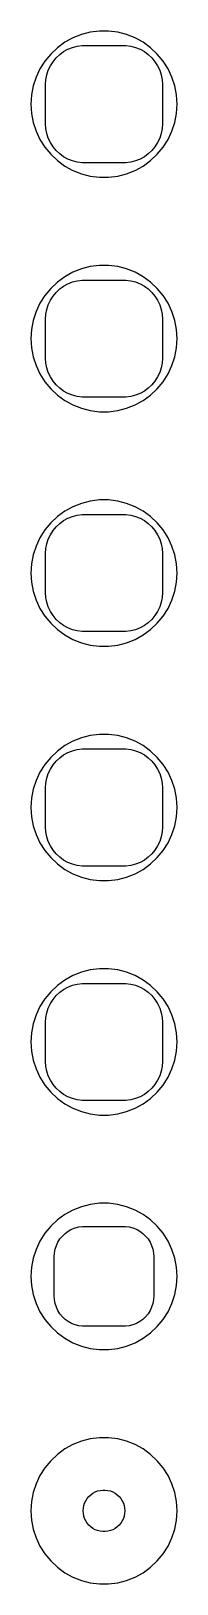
# Model space of a CAD drawing. Header units: metres. Extents: x -8 to 8, y 353 to 703.
# Drawn here: x -7.5 to 7.5, y 352.5 to 511.5 of the extents above; entities that cross this region are included whole.
import ezdxf

# ---------------------------------------------------------------- set-up
doc = ezdxf.new("R2010")
doc.units = ezdxf.units.M

msp = doc.modelspace()

# ---------------------------------------------------------------- linework, layer by layer
for p, q in [((-4.01869, 510.332), (-4.78067, 509.779)), ((-3.19334, 510.786), (-4.01869, 510.332)), ((-2.31763, 511.133), (-3.19334, 510.786)), ((-1.40535, 511.367), (-2.31763, 511.133)), ((-0.470917, 511.485), (-1.40535, 511.367)), ((0.470917, 511.485), (-0.470917, 511.485)), ((1.40535, 511.367), (0.470917, 511.485)), ((2.31763, 511.133), (1.40535, 511.367)), ((3.19334, 510.786), (2.31763, 511.133)), ((4.01869, 510.332), (3.19334, 510.786)), ((4.78067, 509.779), (4.01869, 510.332)), ((-5.46725, 509.134), (-6.06763, 508.408)), ((-4.78067, 509.779), (-5.46725, 509.134)), ((-5.23605, 508.351), (-4.91586, 508.738)), ((-4.91586, 508.738), (-4.54968, 509.082)), ((-4.54968, 509.082), (-4.1433, 509.377)), ((-4.1433, 509.377), (-3.70311, 509.619)), ((-3.70311, 509.619), (-3.23605, 509.804)), ((-3.23605, 509.804), (-2.74951, 509.929)), ((-2.74951, 509.929), (-2.25116, 509.992)), ((-2.25116, 509.992), (2.25116, 509.992)), ((2.25116, 509.992), (2.74951, 509.929)), ((2.74951, 509.929), (3.23605, 509.804)), ((3.23605, 509.804), (3.70311, 509.619)), ((3.70311, 509.619), (4.1433, 509.377)), ((4.1433, 509.377), (4.54968, 509.082)), ((4.54968, 509.082), (4.91586, 508.738)), ((5.46725, 509.134), (4.78067, 509.779)), ((4.91586, 508.738), (5.23605, 508.351)), ((6.06763, 508.408), (5.46725, 509.134)), ((-6.5723, 507.613), (-6.97331, 506.761)), ((-6.06763, 508.408), (-6.5723, 507.613)), ((-5.87433, 506.995), (-5.7191, 507.472)), ((-5.7191, 507.472), (-5.50522, 507.927)), ((-5.50522, 507.927), (-5.23605, 508.351)), ((5.23605, 508.351), (5.50522, 507.927)), ((5.50522, 507.927), (5.7191, 507.472)), ((5.7191, 507.472), (5.87433, 506.995)), ((6.5723, 507.613), (6.06763, 508.408)), ((6.97331, 506.761), (6.5723, 507.613)), ((-7.26436, 505.865), (-7.44086, 504.94)), ((-6.97331, 506.761), (-7.26436, 505.865)), ((-6, 506), (-5.96844, 506.501)), ((-6, 502), (-6, 506)), ((-5.96844, 506.501), (-5.87433, 506.995)), ((5.87433, 506.995), (5.96844, 506.501)), ((5.96844, 506.501), (6, 506)), ((6, 506), (6, 502)), ((7.26436, 505.865), (6.97331, 506.761)), ((7.44086, 504.94), (7.26436, 505.865)), ((-7.44086, 504.94), (-7.5, 504)), ((-7.5, 504), (-7.44086, 503.06)), ((7.5, 504), (7.44086, 504.94)), ((7.44086, 503.06), (7.5, 504)), ((-7.44086, 503.06), (-7.26436, 502.135)), ((7.26436, 502.135), (7.44086, 503.06)), ((-7.26436, 502.135), (-6.97331, 501.239)), ((-6.97331, 501.239), (-6.5723, 500.387)), ((-5.96844, 501.499), (-6, 502)), ((-5.87433, 501.005), (-5.96844, 501.499)), ((-5.7191, 500.528), (-5.87433, 501.005)), ((5.87433, 501.005), (5.7191, 500.528)), ((5.96844, 501.499), (5.87433, 501.005)), ((6, 502), (5.96844, 501.499)), ((6.5723, 500.387), (6.97331, 501.239)), ((6.97331, 501.239), (7.26436, 502.135)), ((-6.5723, 500.387), (-6.06763, 499.592)), ((-6.06763, 499.592), (-5.46725, 498.866)), ((-5.50522, 500.073), (-5.7191, 500.528)), ((-5.23605, 499.649), (-5.50522, 500.073)), ((-4.91586, 499.262), (-5.23605, 499.649)), ((-4.54968, 498.918), (-4.91586, 499.262)), ((4.91586, 499.262), (4.54968, 498.918)), ((5.23605, 499.649), (4.91586, 499.262)), ((5.50522, 500.073), (5.23605, 499.649)), ((5.46725, 498.866), (6.06763, 499.592)), ((5.7191, 500.528), (5.50522, 500.073)), ((6.06763, 499.592), (6.5723, 500.387)), ((-5.46725, 498.866), (-4.78067, 498.221)), ((-4.78067, 498.221), (-4.01869, 497.668)), ((-4.1433, 498.623), (-4.54968, 498.918)), ((-3.70311, 498.381), (-4.1433, 498.623)), ((-4.01869, 497.668), (-3.19334, 497.214)), ((-3.23605, 498.196), (-3.70311, 498.381)), ((-2.74951, 498.071), (-3.23605, 498.196)), ((-2.25116, 498.008), (-2.74951, 498.071)), ((2.25116, 498.008), (-2.25116, 498.008)), ((2.74951, 498.071), (2.25116, 498.008)), ((3.23605, 498.196), (2.74951, 498.071)), ((3.19334, 497.214), (4.01869, 497.668)), ((3.70311, 498.381), (3.23605, 498.196)), ((4.1433, 498.623), (3.70311, 498.381)), ((4.01869, 497.668), (4.78067, 498.221)), ((4.54968, 498.918), (4.1433, 498.623)), ((4.78067, 498.221), (5.46725, 498.866)), ((-3.19334, 497.214), (-2.31763, 496.867)), ((-2.31763, 496.867), (-1.40535, 496.633)), ((-1.40535, 496.633), (-0.470917, 496.515)), ((-0.470917, 496.515), (0.470917, 496.515)), ((0.470917, 496.515), (1.40535, 496.633)), ((1.40535, 496.633), (2.31763, 496.867)), ((2.31763, 496.867), (3.19334, 497.214)), ((-3.19334, 486.786), (-4.01869, 486.332)), ((-2.31763, 487.133), (-3.19334, 486.786)), ((-1.40535, 487.367), (-2.31763, 487.133)), ((-0.470917, 487.485), (-1.40535, 487.367)), ((0.470917, 487.485), (-0.470917, 487.485)), ((1.40535, 487.367), (0.470917, 487.485)), ((2.31763, 487.133), (1.40535, 487.367)), ((3.19334, 486.786), (2.31763, 487.133)), ((4.01869, 486.332), (3.19334, 486.786)), ((-5.46725, 485.134), (-6.06763, 484.408)), ((-4.78067, 485.779), (-5.46725, 485.134)), ((-4.91586, 484.738), (-4.54968, 485.082)), ((-4.01869, 486.332), (-4.78067, 485.779)), ((-4.54968, 485.082), (-4.1433, 485.377)), ((-4.1433, 485.377), (-3.70311, 485.619)), ((-3.70311, 485.619), (-3.23605, 485.804)), ((-3.23605, 485.804), (-2.74951, 485.929)), ((-2.74951, 485.929), (-2.25116, 485.992)), ((-2.25116, 485.992), (2.25116, 485.992)), ((2.25116, 485.992), (2.74951, 485.929)), ((2.74951, 485.929), (3.23605, 485.804)), ((3.23605, 485.804), (3.70311, 485.619)), ((3.70311, 485.619), (4.1433, 485.377)), ((4.78067, 485.779), (4.01869, 486.332)), ((4.1433, 485.377), (4.54968, 485.082)), ((4.54968, 485.082), (4.91586, 484.738)), ((5.46725, 485.134), (4.78067, 485.779)), ((6.06763, 484.408), (5.46725, 485.134)), ((-6.5723, 483.613), (-6.97331, 482.761)), ((-6.06763, 484.408), (-6.5723, 483.613)), ((-5.87433, 482.995), (-5.7191, 483.472)), ((-5.7191, 483.472), (-5.50522, 483.927)), ((-5.50522, 483.927), (-5.23605, 484.351)), ((-5.23605, 484.351), (-4.91586, 484.738)), ((4.91586, 484.738), (5.23605, 484.351)), ((5.23605, 484.351), (5.50522, 483.927)), ((5.50522, 483.927), (5.7191, 483.472)), ((5.7191, 483.472), (5.87433, 482.995)), ((6.5723, 483.613), (6.06763, 484.408)), ((6.97331, 482.761), (6.5723, 483.613)), ((-7.26436, 481.865), (-7.44086, 480.94)), ((-6.97331, 482.761), (-7.26436, 481.865)), ((-6, 482), (-5.96844, 482.501)), ((-6, 478), (-6, 482)), ((-5.96844, 482.501), (-5.87433, 482.995)), ((5.87433, 482.995), (5.96844, 482.501)), ((5.96844, 482.501), (6, 482)), ((6, 482), (6, 478)), ((7.26436, 481.865), (6.97331, 482.761)), ((7.44086, 480.94), (7.26436, 481.865)), ((-7.44086, 480.94), (-7.5, 480)), ((7.5, 480), (7.44086, 480.94)), ((-7.5, 480), (-7.44086, 479.06)), ((-7.44086, 479.06), (-7.26436, 478.135)), ((7.26436, 478.135), (7.44086, 479.06)), ((7.44086, 479.06), (7.5, 480)), ((-7.26436, 478.135), (-6.97331, 477.239)), ((-6.97331, 477.239), (-6.5723, 476.387)), ((-5.96844, 477.499), (-6, 478)), ((-5.87433, 477.005), (-5.96844, 477.499)), ((-5.7191, 476.528), (-5.87433, 477.005)), ((5.87433, 477.005), (5.7191, 476.528)), ((5.96844, 477.499), (5.87433, 477.005)), ((6, 478), (5.96844, 477.499)), ((6.5723, 476.387), (6.97331, 477.239)), ((6.97331, 477.239), (7.26436, 478.135)), ((-6.5723, 476.387), (-6.06763, 475.592)), ((-6.06763, 475.592), (-5.46725, 474.866)), ((-5.50522, 476.073), (-5.7191, 476.528)), ((-5.23605, 475.649), (-5.50522, 476.073)), ((-4.91586, 475.262), (-5.23605, 475.649)), ((5.23605, 475.649), (4.91586, 475.262)), ((5.50522, 476.073), (5.23605, 475.649)), ((5.46725, 474.866), (6.06763, 475.592)), ((5.7191, 476.528), (5.50522, 476.073)), ((6.06763, 475.592), (6.5723, 476.387)), ((-5.46725, 474.866), (-4.78067, 474.221)), ((-4.54968, 474.918), (-4.91586, 475.262)), ((-4.78067, 474.221), (-4.01869, 473.668)), ((-4.1433, 474.623), (-4.54968, 474.918)), ((-3.70311, 474.381), (-4.1433, 474.623)), ((-3.23605, 474.196), (-3.70311, 474.381)), ((-2.74951, 474.071), (-3.23605, 474.196)), ((-2.25116, 474.008), (-2.74951, 474.071)), ((2.25116, 474.008), (-2.25116, 474.008)), ((2.74951, 474.071), (2.25116, 474.008)), ((3.23605, 474.196), (2.74951, 474.071)), ((3.70311, 474.381), (3.23605, 474.196)), ((4.1433, 474.623), (3.70311, 474.381)), ((4.01869, 473.668), (4.78067, 474.221)), ((4.54968, 474.918), (4.1433, 474.623)), ((4.91586, 475.262), (4.54968, 474.918)), ((4.78067, 474.221), (5.46725, 474.866)), ((-4.01869, 473.668), (-3.19334, 473.214)), ((-3.19334, 473.214), (-2.31763, 472.867)), ((-2.31763, 472.867), (-1.40535, 472.633)), ((-1.40535, 472.633), (-0.470917, 472.515)), ((-0.470917, 472.515), (0.470917, 472.515)), ((0.470917, 472.515), (1.40535, 472.633)), ((1.40535, 472.633), (2.31763, 472.867)), ((2.31763, 472.867), (3.19334, 473.214)), ((3.19334, 473.214), (4.01869, 473.668)), ((-3.19334, 462.786), (-4.01869, 462.332)), ((-2.31763, 463.133), (-3.19334, 462.786)), ((-1.40535, 463.367), (-2.31763, 463.133)), ((-0.470917, 463.485), (-1.40535, 463.367)), ((0.470917, 463.485), (-0.470917, 463.485)), ((1.40535, 463.367), (0.470917, 463.485)), ((2.31763, 463.133), (1.40535, 463.367)), ((3.19334, 462.786), (2.31763, 463.133)), ((4.01869, 462.332), (3.19334, 462.786)), ((-5.46725, 461.134), (-6.06763, 460.408)), ((-4.78067, 461.779), (-5.46725, 461.134)), ((-4.91586, 460.738), (-4.54968, 461.082)), ((-4.01869, 462.332), (-4.78067, 461.779)), ((-4.54968, 461.082), (-4.1433, 461.377)), ((-4.1433, 461.377), (-3.70311, 461.619)), ((-3.70311, 461.619), (-3.23605, 461.804)), ((-3.23605, 461.804), (-2.74951, 461.929)), ((-2.74951, 461.929), (-2.25116, 461.992)), ((-2.25116, 461.992), (2.25116, 461.992)), ((2.25116, 461.992), (2.74951, 461.929)), ((2.74951, 461.929), (3.23605, 461.804)), ((3.23605, 461.804), (3.70311, 461.619)), ((3.70311, 461.619), (4.1433, 461.377)), ((4.78067, 461.779), (4.01869, 462.332)), ((4.1433, 461.377), (4.54968, 461.082)), ((4.54968, 461.082), (4.91586, 460.738)), ((5.46725, 461.134), (4.78067, 461.779)), ((6.06763, 460.408), (5.46725, 461.134)), ((-6.5723, 459.613), (-6.97331, 458.761)), ((-6.06763, 460.408), (-6.5723, 459.613)), ((-5.87433, 458.995), (-5.7191, 459.472)), ((-5.7191, 459.472), (-5.50522, 459.927)), ((-5.50522, 459.927), (-5.23605, 460.351)), ((-5.23605, 460.351), (-4.91586, 460.738)), ((4.91586, 460.738), (5.23605, 460.351)), ((5.23605, 460.351), (5.50522, 459.927)), ((5.50522, 459.927), (5.7191, 459.472)), ((5.7191, 459.472), (5.87433, 458.995)), ((6.5723, 459.613), (6.06763, 460.408)), ((6.97331, 458.761), (6.5723, 459.613)), ((-7.26436, 457.865), (-7.44086, 456.94)), ((-6.97331, 458.761), (-7.26436, 457.865)), ((-6, 458), (-5.96844, 458.501)), ((-6, 454), (-6, 458)), ((-5.96844, 458.501), (-5.87433, 458.995)), ((5.87433, 458.995), (5.96844, 458.501)), ((5.96844, 458.501), (6, 458)), ((6, 458), (6, 454)), ((7.26436, 457.865), (6.97331, 458.761)), ((7.44086, 456.94), (7.26436, 457.865)), ((-7.44086, 456.94), (-7.5, 456)), ((7.5, 456), (7.44086, 456.94)), ((-7.5, 456), (-7.44086, 455.06)), ((-7.44086, 455.06), (-7.26436, 454.135)), ((7.26436, 454.135), (7.44086, 455.06)), ((7.44086, 455.06), (7.5, 456)), ((-7.26436, 454.135), (-6.97331, 453.239)), ((-6.97331, 453.239), (-6.5723, 452.387)), ((-5.96844, 453.499), (-6, 454)), ((-5.87433, 453.005), (-5.96844, 453.499)), ((5.96844, 453.499), (5.87433, 453.005)), ((6, 454), (5.96844, 453.499)), ((6.5723, 452.387), (6.97331, 453.239)), ((6.97331, 453.239), (7.26436, 454.135)), ((-6.5723, 452.387), (-6.06763, 451.592)), ((-6.06763, 451.592), (-5.46725, 450.866)), ((-5.7191, 452.528), (-5.87433, 453.005)), ((-5.50522, 452.073), (-5.7191, 452.528)), ((-5.23605, 451.649), (-5.50522, 452.073)), ((-4.91586, 451.262), (-5.23605, 451.649)), ((5.23605, 451.649), (4.91586, 451.262)), ((5.50522, 452.073), (5.23605, 451.649)), ((5.46725, 450.866), (6.06763, 451.592)), ((5.7191, 452.528), (5.50522, 452.073)), ((5.87433, 453.005), (5.7191, 452.528)), ((6.06763, 451.592), (6.5723, 452.387)), ((-5.46725, 450.866), (-4.78067, 450.221)), ((-4.54968, 450.918), (-4.91586, 451.262)), ((-4.78067, 450.221), (-4.01869, 449.668)), ((-4.1433, 450.623), (-4.54968, 450.918)), ((-3.70311, 450.381), (-4.1433, 450.623)), ((-3.23605, 450.196), (-3.70311, 450.381)), ((-2.74951, 450.071), (-3.23605, 450.196)), ((-2.25116, 450.008), (-2.74951, 450.071)), ((2.25116, 450.008), (-2.25116, 450.008)), ((2.74951, 450.071), (2.25116, 450.008)), ((3.23605, 450.196), (2.74951, 450.071)), ((3.70311, 450.381), (3.23605, 450.196)), ((4.1433, 450.623), (3.70311, 450.381)), ((4.01869, 449.668), (4.78067, 450.221)), ((4.54968, 450.918), (4.1433, 450.623)), ((4.91586, 451.262), (4.54968, 450.918)), ((4.78067, 450.221), (5.46725, 450.866)), ((-4.01869, 449.668), (-3.19334, 449.214)), ((-3.19334, 449.214), (-2.31763, 448.867)), ((-2.31763, 448.867), (-1.40535, 448.633)), ((-1.40535, 448.633), (-0.470917, 448.515)), ((-0.470917, 448.515), (0.470917, 448.515)), ((0.470917, 448.515), (1.40535, 448.633)), ((1.40535, 448.633), (2.31763, 448.867)), ((2.31763, 448.867), (3.19334, 449.214)), ((3.19334, 449.214), (4.01869, 449.668)), ((-3.19334, 438.786), (-4.01869, 438.332)), ((-2.31763, 439.133), (-3.19334, 438.786)), ((-1.40535, 439.367), (-2.31763, 439.133)), ((-0.470917, 439.485), (-1.40535, 439.367)), ((0.470917, 439.485), (-0.470917, 439.485)), ((1.40535, 439.367), (0.470917, 439.485)), ((2.31763, 439.133), (1.40535, 439.367)), ((3.19334, 438.786), (2.31763, 439.133)), ((4.01869, 438.332), (3.19334, 438.786)), ((-4.78067, 437.779), (-5.46725, 437.134)), ((-4.01869, 438.332), (-4.78067, 437.779)), ((-4.54968, 437.082), (-4.1433, 437.377)), ((-4.1433, 437.377), (-3.70311, 437.619)), ((-3.70311, 437.619), (-3.23605, 437.804)), ((-3.23605, 437.804), (-2.74951, 437.929)), ((-2.74951, 437.929), (-2.25116, 437.992)), ((-2.25116, 437.992), (2.25116, 437.992)), ((2.25116, 437.992), (2.74951, 437.929)), ((2.74951, 437.929), (3.23605, 437.804)), ((3.23605, 437.804), (3.70311, 437.619)), ((3.70311, 437.619), (4.1433, 437.377)), ((4.78067, 437.779), (4.01869, 438.332)), ((4.1433, 437.377), (4.54968, 437.082)), ((5.46725, 437.134), (4.78067, 437.779)), ((-6.5723, 435.613), (-6.97331, 434.761)), ((-6.06763, 436.408), (-6.5723, 435.613)), ((-5.46725, 437.134), (-6.06763, 436.408)), ((-5.7191, 435.472), (-5.50522, 435.927)), ((-5.50522, 435.927), (-5.23605, 436.351)), ((-5.23605, 436.351), (-4.91586, 436.738)), ((-4.91586, 436.738), (-4.54968, 437.082)), ((4.54968, 437.082), (4.91586, 436.738)), ((4.91586, 436.738), (5.23605, 436.351)), ((5.23605, 436.351), (5.50522, 435.927)), ((6.06763, 436.408), (5.46725, 437.134)), ((5.50522, 435.927), (5.7191, 435.472)), ((6.5723, 435.613), (6.06763, 436.408)), ((6.97331, 434.761), (6.5723, 435.613)), ((-6.97331, 434.761), (-7.26436, 433.865)), ((-6, 434), (-5.96844, 434.501)), ((-6, 430), (-6, 434)), ((-5.96844, 434.501), (-5.87433, 434.995)), ((-5.87433, 434.995), (-5.7191, 435.472)), ((5.7191, 435.472), (5.87433, 434.995)), ((5.87433, 434.995), (5.96844, 434.501)), ((5.96844, 434.501), (6, 434)), ((6, 434), (6, 430)), ((7.26436, 433.865), (6.97331, 434.761)), ((-7.44086, 432.94), (-7.5, 432)), ((-7.26436, 433.865), (-7.44086, 432.94)), ((7.44086, 432.94), (7.26436, 433.865)), ((7.5, 432), (7.44086, 432.94)), ((-7.5, 432), (-7.44086, 431.06)), ((-7.44086, 431.06), (-7.26436, 430.135)), ((7.26436, 430.135), (7.44086, 431.06)), ((7.44086, 431.06), (7.5, 432)), ((-7.26436, 430.135), (-6.97331, 429.239)), ((-6.97331, 429.239), (-6.5723, 428.387)), ((-5.96844, 429.499), (-6, 430)), ((-5.87433, 429.005), (-5.96844, 429.499)), ((5.96844, 429.499), (5.87433, 429.005)), ((6, 430), (5.96844, 429.499)), ((6.5723, 428.387), (6.97331, 429.239)), ((6.97331, 429.239), (7.26436, 430.135)), ((-6.5723, 428.387), (-6.06763, 427.592)), ((-5.7191, 428.528), (-5.87433, 429.005)), ((-5.50522, 428.073), (-5.7191, 428.528)), ((-5.23605, 427.649), (-5.50522, 428.073)), ((-4.91586, 427.262), (-5.23605, 427.649)), ((5.23605, 427.649), (4.91586, 427.262)), ((5.50522, 428.073), (5.23605, 427.649)), ((5.7191, 428.528), (5.50522, 428.073)), ((5.87433, 429.005), (5.7191, 428.528)), ((6.06763, 427.592), (6.5723, 428.387)), ((-6.06763, 427.592), (-5.46725, 426.866)), ((-5.46725, 426.866), (-4.78067, 426.221)), ((-4.54968, 426.918), (-4.91586, 427.262)), ((-4.78067, 426.221), (-4.01869, 425.668)), ((-4.1433, 426.623), (-4.54968, 426.918)), ((-3.70311, 426.381), (-4.1433, 426.623)), ((-3.23605, 426.196), (-3.70311, 426.381)), ((-2.74951, 426.071), (-3.23605, 426.196)), ((-2.25116, 426.008), (-2.74951, 426.071)), ((2.74951, 426.071), (2.25116, 426.008)), ((3.23605, 426.196), (2.74951, 426.071)), ((3.70311, 426.381), (3.23605, 426.196)), ((4.1433, 426.623), (3.70311, 426.381)), ((4.01869, 425.668), (4.78067, 426.221)), ((4.54968, 426.918), (4.1433, 426.623)), ((4.91586, 427.262), (4.54968, 426.918)), ((4.78067, 426.221), (5.46725, 426.866)), ((5.46725, 426.866), (6.06763, 427.592)), ((-4.01869, 425.668), (-3.19334, 425.214)), ((-3.19334, 425.214), (-2.31763, 424.867)), ((-2.31763, 424.867), (-1.40535, 424.633)), ((2.25116, 426.008), (-2.25116, 426.008)), ((-1.40535, 424.633), (-0.470917, 424.515)), ((-0.470917, 424.515), (0.470917, 424.515)), ((0.470917, 424.515), (1.40535, 424.633)), ((1.40535, 424.633), (2.31763, 424.867)), ((2.31763, 424.867), (3.19334, 425.214)), ((3.19334, 425.214), (4.01869, 425.668)), ((-2.31763, 415.133), (-3.19334, 414.786)), ((-1.40535, 415.367), (-2.31763, 415.133)), ((-0.470917, 415.485), (-1.40535, 415.367)), ((0.470917, 415.485), (-0.470917, 415.485)), ((1.40535, 415.367), (0.470917, 415.485)), ((2.31763, 415.133), (1.40535, 415.367)), ((3.19334, 414.786), (2.31763, 415.133)), ((-4.78067, 413.779), (-5.46725, 413.134)), ((-4.01869, 414.332), (-4.78067, 413.779)), ((-4.54968, 413.082), (-4.1433, 413.377)), ((-4.1433, 413.377), (-3.70311, 413.619)), ((-3.19334, 414.786), (-4.01869, 414.332)), ((-3.70311, 413.619), (-3.23605, 413.804)), ((-3.23605, 413.804), (-2.74951, 413.929)), ((-2.74951, 413.929), (-2.25116, 413.992)), ((-2.25116, 413.992), (2.25116, 413.992)), ((2.25116, 413.992), (2.74951, 413.929)), ((2.74951, 413.929), (3.23605, 413.804)), ((4.01869, 414.332), (3.19334, 414.786)), ((3.23605, 413.804), (3.70311, 413.619)), ((3.70311, 413.619), (4.1433, 413.377)), ((4.78067, 413.779), (4.01869, 414.332)), ((4.1433, 413.377), (4.54968, 413.082)), ((5.46725, 413.134), (4.78067, 413.779)), ((-6.06763, 412.408), (-6.5723, 411.613)), ((-5.46725, 413.134), (-6.06763, 412.408)), ((-5.7191, 411.472), (-5.50522, 411.927)), ((-5.50522, 411.927), (-5.23605, 412.351)), ((-5.23605, 412.351), (-4.91586, 412.738)), ((-4.91586, 412.738), (-4.54968, 413.082)), ((4.54968, 413.082), (4.91586, 412.738)), ((4.91586, 412.738), (5.23605, 412.351)), ((5.23605, 412.351), (5.50522, 411.927)), ((6.06763, 412.408), (5.46725, 413.134)), ((5.50522, 411.927), (5.7191, 411.472)), ((6.5723, 411.613), (6.06763, 412.408)), ((-6.97331, 410.761), (-7.26436, 409.865)), ((-6.5723, 411.613), (-6.97331, 410.761)), ((-6, 410), (-5.96844, 410.501)), ((-5.96844, 410.501), (-5.87433, 410.995)), ((-5.87433, 410.995), (-5.7191, 411.472)), ((5.7191, 411.472), (5.87433, 410.995)), ((5.87433, 410.995), (5.96844, 410.501)), ((5.96844, 410.501), (6, 410)), ((6.97331, 410.761), (6.5723, 411.613)), ((7.26436, 409.865), (6.97331, 410.761)), ((-7.44086, 408.94), (-7.5, 408)), ((-7.26436, 409.865), (-7.44086, 408.94)), ((-6, 406), (-6, 410)), ((6, 410), (6, 406)), ((7.44086, 408.94), (7.26436, 409.865)), ((7.5, 408), (7.44086, 408.94)), ((-7.5, 408), (-7.44086, 407.06)), ((-7.44086, 407.06), (-7.26436, 406.135)), ((7.26436, 406.135), (7.44086, 407.06)), ((7.44086, 407.06), (7.5, 408)), ((-7.26436, 406.135), (-6.97331, 405.239)), ((-5.96844, 405.499), (-6, 406)), ((-5.87433, 405.005), (-5.96844, 405.499)), ((5.96844, 405.499), (5.87433, 405.005)), ((6, 406), (5.96844, 405.499)), ((6.97331, 405.239), (7.26436, 406.135)), ((-6.97331, 405.239), (-6.5723, 404.387)), ((-6.5723, 404.387), (-6.06763, 403.592)), ((-5.7191, 404.528), (-5.87433, 405.005)), ((-5.50522, 404.073), (-5.7191, 404.528)), ((-5.23605, 403.649), (-5.50522, 404.073)), ((5.50522, 404.073), (5.23605, 403.649)), ((5.7191, 404.528), (5.50522, 404.073)), ((5.87433, 405.005), (5.7191, 404.528)), ((6.06763, 403.592), (6.5723, 404.387)), ((6.5723, 404.387), (6.97331, 405.239)), ((-6.06763, 403.592), (-5.46725, 402.866)), ((-5.46725, 402.866), (-4.78067, 402.221)), ((-4.91586, 403.262), (-5.23605, 403.649)), ((-4.54968, 402.918), (-4.91586, 403.262)), ((-4.78067, 402.221), (-4.01869, 401.668)), ((-4.1433, 402.623), (-4.54968, 402.918)), ((-3.70311, 402.381), (-4.1433, 402.623)), ((-3.23605, 402.196), (-3.70311, 402.381)), ((-2.74951, 402.071), (-3.23605, 402.196)), ((3.23605, 402.196), (2.74951, 402.071)), ((3.70311, 402.381), (3.23605, 402.196)), ((4.1433, 402.623), (3.70311, 402.381)), ((4.01869, 401.668), (4.78067, 402.221)), ((4.54968, 402.918), (4.1433, 402.623)), ((4.91586, 403.262), (4.54968, 402.918)), ((4.78067, 402.221), (5.46725, 402.866)), ((5.23605, 403.649), (4.91586, 403.262)), ((5.46725, 402.866), (6.06763, 403.592)), ((-4.01869, 401.668), (-3.19334, 401.214)), ((-3.19334, 401.214), (-2.31763, 400.867)), ((-2.25116, 402.008), (-2.74951, 402.071)), ((-2.31763, 400.867), (-1.40535, 400.633)), ((2.25116, 402.008), (-2.25116, 402.008)), ((-1.40535, 400.633), (-0.470917, 400.515)), ((0.470917, 400.515), (1.40535, 400.633)), ((1.40535, 400.633), (2.31763, 400.867)), ((2.74951, 402.071), (2.25116, 402.008)), ((2.31763, 400.867), (3.19334, 401.214)), ((3.19334, 401.214), (4.01869, 401.668)), ((-0.470917, 400.515), (0.470917, 400.515)), ((-2.31763, 391.133), (-3.19334, 390.786)), ((-1.40535, 391.367), (-2.31763, 391.133)), ((-0.470917, 391.485), (-1.40535, 391.367)), ((0.470917, 391.485), (-0.470917, 391.485)), ((1.40535, 391.367), (0.470917, 391.485)), ((2.31763, 391.133), (1.40535, 391.367)), ((3.19334, 390.786), (2.31763, 391.133)), ((-4.78067, 389.779), (-5.46725, 389.134)), ((-4.01869, 390.332), (-4.78067, 389.779)), ((-3.19334, 390.786), (-4.01869, 390.332)), ((4.01869, 390.332), (3.19334, 390.786)), ((4.78067, 389.779), (4.01869, 390.332)), ((5.46725, 389.134), (4.78067, 389.779)), ((-6.06763, 388.408), (-6.5723, 387.613)), ((-5.46725, 389.134), (-6.06763, 388.408)), ((-4.5184, 387.83), (-4.26921, 388.131)), ((-4.26921, 388.131), (-3.98424, 388.399)), ((-3.98424, 388.399), (-3.66798, 388.628)), ((-3.66798, 388.628), (-3.32541, 388.817)), ((-3.32541, 388.817), (-2.96194, 388.961)), ((-2.96194, 388.961), (-2.5833, 389.058)), ((-2.5833, 389.058), (-2.19545, 389.107)), ((-2.19545, 389.107), (2.19545, 389.107)), ((2.19545, 389.107), (2.5833, 389.058)), ((2.5833, 389.058), (2.96194, 388.961)), ((2.96194, 388.961), (3.32541, 388.817)), ((3.32541, 388.817), (3.66798, 388.628)), ((3.66798, 388.628), (3.98424, 388.399)), ((3.98424, 388.399), (4.26921, 388.131)), ((4.26921, 388.131), (4.5184, 387.83)), ((6.06763, 388.408), (5.46725, 389.134)), ((6.5723, 387.613), (6.06763, 388.408)), ((-6.97331, 386.761), (-7.26436, 385.865)), ((-6.5723, 387.613), (-6.97331, 386.761)), ((-5.11292, 386), (-5.08836, 386.39)), ((-5.08836, 386.39), (-5.01512, 386.774)), ((-5.01512, 386.774), (-4.89432, 387.146)), ((-4.89432, 387.146), (-4.72786, 387.5)), ((-4.72786, 387.5), (-4.5184, 387.83)), ((4.5184, 387.83), (4.72786, 387.5)), ((4.72786, 387.5), (4.89432, 387.146)), ((4.89432, 387.146), (5.01512, 386.774)), ((5.01512, 386.774), (5.08836, 386.39)), ((5.08836, 386.39), (5.11292, 386)), ((6.97331, 386.761), (6.5723, 387.613)), ((7.26436, 385.865), (6.97331, 386.761)), ((-7.44086, 384.94), (-7.5, 384)), ((-7.26436, 385.865), (-7.44086, 384.94)), ((-5.11292, 382), (-5.11292, 386)), ((5.11292, 386), (5.11292, 382)), ((7.44086, 384.94), (7.26436, 385.865)), ((7.5, 384), (7.44086, 384.94)), ((-7.5, 384), (-7.44086, 383.06)), ((7.44086, 383.06), (7.5, 384)), ((-7.44086, 383.06), (-7.26436, 382.135)), ((-7.26436, 382.135), (-6.97331, 381.239)), ((-5.08836, 381.61), (-5.11292, 382)), ((-5.01512, 381.226), (-5.08836, 381.61)), ((5.08836, 381.61), (5.01512, 381.226)), ((5.11292, 382), (5.08836, 381.61)), ((6.97331, 381.239), (7.26436, 382.135)), ((7.26436, 382.135), (7.44086, 383.06)), ((-6.97331, 381.239), (-6.5723, 380.387)), ((-6.5723, 380.387), (-6.06763, 379.592)), ((-4.89432, 380.854), (-5.01512, 381.226)), ((-4.72786, 380.5), (-4.89432, 380.854)), ((-4.5184, 380.17), (-4.72786, 380.5)), ((-4.26921, 379.869), (-4.5184, 380.17)), ((4.5184, 380.17), (4.26921, 379.869)), ((4.72786, 380.5), (4.5184, 380.17)), ((4.89432, 380.854), (4.72786, 380.5)), ((5.01512, 381.226), (4.89432, 380.854)), ((6.06763, 379.592), (6.5723, 380.387)), ((6.5723, 380.387), (6.97331, 381.239)), ((-6.06763, 379.592), (-5.46725, 378.866)), ((-5.46725, 378.866), (-4.78067, 378.221)), ((-3.98424, 379.601), (-4.26921, 379.869)), ((-3.66798, 379.372), (-3.98424, 379.601)), ((-3.32541, 379.183), (-3.66798, 379.372)), ((-2.96194, 379.039), (-3.32541, 379.183)), ((-2.5833, 378.942), (-2.96194, 379.039)), ((-2.19545, 378.893), (-2.5833, 378.942)), ((2.19545, 378.893), (-2.19545, 378.893)), ((2.5833, 378.942), (2.19545, 378.893)), ((2.96194, 379.039), (2.5833, 378.942)), ((3.32541, 379.183), (2.96194, 379.039)), ((3.66798, 379.372), (3.32541, 379.183)), ((3.98424, 379.601), (3.66798, 379.372)), ((4.26921, 379.869), (3.98424, 379.601)), ((4.78067, 378.221), (5.46725, 378.866)), ((5.46725, 378.866), (6.06763, 379.592)), ((-4.78067, 378.221), (-4.01869, 377.668)), ((-4.01869, 377.668), (-3.19334, 377.214)), ((-3.19334, 377.214), (-2.31763, 376.867)), ((-2.31763, 376.867), (-1.40535, 376.633)), ((1.40535, 376.633), (2.31763, 376.867)), ((2.31763, 376.867), (3.19334, 377.214)), ((3.19334, 377.214), (4.01869, 377.668)), ((4.01869, 377.668), (4.78067, 378.221)), ((-1.40535, 376.633), (-0.470917, 376.515)), ((-0.470917, 376.515), (0.470917, 376.515)), ((0.470917, 376.515), (1.40535, 376.633)), ((-1.40535, 367.367), (-2.31763, 367.133)), ((-0.470917, 367.485), (-1.40535, 367.367)), ((0.470917, 367.485), (-0.470917, 367.485)), ((1.40535, 367.367), (0.470917, 367.485)), ((2.31763, 367.133), (1.40535, 367.367)), ((-4.78067, 365.779), (-5.46725, 365.134)), ((-4.01869, 366.332), (-4.78067, 365.779)), ((-3.19334, 366.786), (-4.01869, 366.332)), ((-2.31763, 367.133), (-3.19334, 366.786)), ((3.19334, 366.786), (2.31763, 367.133)), ((4.01869, 366.332), (3.19334, 366.786)), ((4.78067, 365.779), (4.01869, 366.332)), ((5.46725, 365.134), (4.78067, 365.779)), ((-6.06763, 364.408), (-6.5723, 363.613)), ((-5.46725, 365.134), (-6.06763, 364.408)), ((6.06763, 364.408), (5.46725, 365.134)), ((6.5723, 363.613), (6.06763, 364.408)), ((-6.97331, 362.761), (-7.26436, 361.865)), ((-6.5723, 363.613), (-6.97331, 362.761)), ((6.97331, 362.761), (6.5723, 363.613)), ((7.26436, 361.865), (6.97331, 362.761)), ((-7.44086, 360.94), (-7.5, 360)), ((-7.26436, 361.865), (-7.44086, 360.94)), ((-1.98534, 360.786), (-1.87117, 361.029)), ((-1.87117, 361.029), (-1.72748, 361.255)), ((-1.72748, 361.255), (-1.55655, 361.462)), ((-1.55655, 361.462), (-1.36108, 361.645)), ((-1.36108, 361.645), (-1.14413, 361.803)), ((-1.14413, 361.803), (-0.909149, 361.932)), ((-0.909149, 361.932), (-0.659836, 362.031)), ((-0.659836, 362.031), (-0.400101, 362.097)), ((-0.400101, 362.097), (-0.134064, 362.131)), ((-0.134064, 362.131), (0.134064, 362.131)), ((0.134064, 362.131), (0.400101, 362.097)), ((0.400101, 362.097), (0.659836, 362.031)), ((0.659836, 362.031), (0.909149, 361.932)), ((0.909149, 361.932), (1.14413, 361.803)), ((1.14413, 361.803), (1.36108, 361.645)), ((1.36108, 361.645), (1.55655, 361.462)), ((1.55655, 361.462), (1.72748, 361.255)), ((1.72748, 361.255), (1.87117, 361.029)), ((1.87117, 361.029), (1.98534, 360.786)), ((7.44086, 360.94), (7.26436, 361.865)), ((7.5, 360), (7.44086, 360.94)), ((-7.5, 360), (-7.44086, 359.06)), ((-2.13528, 360), (-2.11845, 360.268)), ((-2.11845, 359.732), (-2.13528, 360)), ((-2.11845, 360.268), (-2.06821, 360.531)), ((-2.06821, 359.469), (-2.11845, 359.732)), ((-2.06821, 360.531), (-1.98534, 360.786)), ((-1.98534, 359.214), (-2.06821, 359.469)), ((1.98534, 360.786), (2.06821, 360.531)), ((2.06821, 359.469), (1.98534, 359.214)), ((2.06821, 360.531), (2.11845, 360.268)), ((2.11845, 359.732), (2.06821, 359.469)), ((2.11845, 360.268), (2.13528, 360)), ((2.13528, 360), (2.11845, 359.732)), ((7.44086, 359.06), (7.5, 360)), ((-7.44086, 359.06), (-7.26436, 358.135)), ((-7.26436, 358.135), (-6.97331, 357.239)), ((-1.87117, 358.971), (-1.98534, 359.214)), ((-1.72748, 358.745), (-1.87117, 358.971)), ((-1.55655, 358.538), (-1.72748, 358.745)), ((-1.36108, 358.355), (-1.55655, 358.538)), ((-1.14413, 358.197), (-1.36108, 358.355)), ((-0.909149, 358.068), (-1.14413, 358.197)), ((-0.659836, 357.969), (-0.909149, 358.068)), ((-0.400101, 357.903), (-0.659836, 357.969)), ((-0.134064, 357.869), (-0.400101, 357.903)), ((0.134064, 357.869), (-0.134064, 357.869)), ((0.400101, 357.903), (0.134064, 357.869)), ((0.659836, 357.969), (0.400101, 357.903)), ((0.909149, 358.068), (0.659836, 357.969)), ((1.14413, 358.197), (0.909149, 358.068)), ((1.36108, 358.355), (1.14413, 358.197)), ((1.55655, 358.538), (1.36108, 358.355)), ((1.72748, 358.745), (1.55655, 358.538)), ((1.87117, 358.971), (1.72748, 358.745)), ((1.98534, 359.214), (1.87117, 358.971)), ((6.97331, 357.239), (7.26436, 358.135)), ((7.26436, 358.135), (7.44086, 359.06)), ((-6.97331, 357.239), (-6.5723, 356.387)), ((-6.5723, 356.387), (-6.06763, 355.592)), ((6.06763, 355.592), (6.5723, 356.387)), ((6.5723, 356.387), (6.97331, 357.239)), ((-6.06763, 355.592), (-5.46725, 354.866)), ((-5.46725, 354.866), (-4.78067, 354.221)), ((4.78067, 354.221), (5.46725, 354.866)), ((5.46725, 354.866), (6.06763, 355.592)), ((-4.78067, 354.221), (-4.01869, 353.668)), ((-4.01869, 353.668), (-3.19334, 353.214)), ((-3.19334, 353.214), (-2.31763, 352.867)), ((2.31763, 352.867), (3.19334, 353.214)), ((3.19334, 353.214), (4.01869, 353.668)), ((4.01869, 353.668), (4.78067, 354.221)), ((-2.31763, 352.867), (-1.40535, 352.633)), ((-1.40535, 352.633), (-0.470917, 352.515)), ((-0.470917, 352.515), (0.470917, 352.515)), ((0.470917, 352.515), (1.40535, 352.633)), ((1.40535, 352.633), (2.31763, 352.867))]:
    msp.add_line(p, q)

doc.saveas('drawing.dxf')
